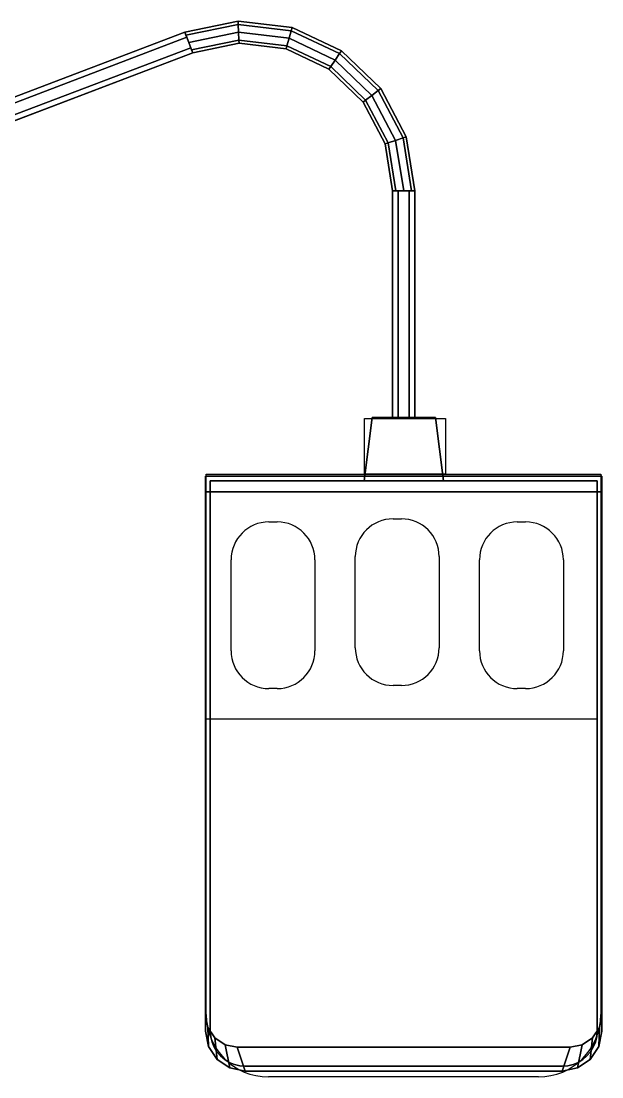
# Model space of a CAD drawing. Header units: inches. Extents: x 11.8 to 54.3, y 10.8 to 35.6.
# Drawn here: x 24.8106 to 24.9166, y 32.3687 to 32.5614 of the extents above; entities that cross this region are included whole.
import ezdxf

# ---------------------------------------------------------------- set-up
doc = ezdxf.new("R2010")
doc.units = ezdxf.units.IN
doc.header["$MEASUREMENT"] = 0
doc.layers.add('02', color=2, linetype='Continuous')

msp = doc.modelspace()

# ---------------------------------------------------------------- linework, layer by layer
at = {"layer": '02'}
for p, q in [((24.8733, 32.47867), (24.8733, 32.48887)), ((24.8733, 32.48887), (24.88805, 32.48887)), ((24.88805, 32.48887), (24.88805, 32.47867)), ((24.84438, 32.38007), (24.84438, 32.47867)), ((24.84438, 32.47867), (24.9164, 32.47867)), ((24.88805, 32.47867), (24.8733, 32.47867)), ((24.9164, 32.47867), (24.9164, 32.38007)), ((24.85582, 32.46998), (24.85733, 32.46998)), ((24.8785, 32.47055), (24.88001, 32.47055)), ((24.90118, 32.46998), (24.90269, 32.46998)), ((24.8716, 32.44703), (24.8716, 32.46365)), ((24.88691, 32.46365), (24.88691, 32.44703)), ((24.84892, 32.44647), (24.84892, 32.46308)), ((24.86423, 32.46308), (24.86423, 32.44647)), ((24.89428, 32.44647), (24.89428, 32.46308)), ((24.90959, 32.46308), (24.90959, 32.44647)), ((24.88001, 32.44014), (24.8785, 32.44014)), ((24.85733, 32.43957), (24.85582, 32.43957)), ((24.90269, 32.43957), (24.90118, 32.43957)), ((24.84426, 32.43406, 0), (24.91576, 32.43406, 0.01158)), ((24.90504, 32.36872), (24.85574, 32.36872))]:
    msp.add_line(p, q, dxfattribs=at)
for centre, radius, start, end in [((24.85582, 32.46308), 0.0069, 90, 180), ((24.85733, 32.46308), 0.0069, 0, 90), ((24.8785, 32.46365), 0.0069, 90, 180), ((24.88001, 32.46365), 0.0069, 0, 90), ((24.90118, 32.46308), 0.0069, 90, 180), ((24.90269, 32.46308), 0.0069, 0, 90), ((24.85582, 32.44647), 0.0069, 180, 270), ((24.85733, 32.44647), 0.0069, 270, 0), ((24.8785, 32.44703), 0.0069, 180, 270), ((24.88001, 32.44703), 0.0069, 270, 0), ((24.90118, 32.44647), 0.0069, 180, 270), ((24.90269, 32.44647), 0.0069, 270, 0), ((24.85574, 32.38007), 0.01136, 180, 270), ((24.90504, 32.38007), 0.01136, 270, 0)]:
    msp.add_arc(centre, radius, start, end, dxfattribs=at)
for points, invisible_edges in [([(24.85021, 32.56137, 0.00724), (24.84047, 32.55936, 0.00724), (24.84068, 32.55881, 0.00867)], 12), ([(24.84047, 32.55936, 0.00724), (24.85021, 32.56137, 0.00724), (24.85023, 32.56077, 0.0058)], 12), ([(24.85023, 32.56077, 0.0058), (24.84068, 32.55881, 0.0058), (24.84047, 32.55936, 0.00724)], 12), ([(24.84068, 32.55881, 0.00867), (24.85023, 32.56077, 0.00867), (24.85021, 32.56137, 0.00724)], 12), ([(24.85023, 32.56077, 0.00867), (24.84068, 32.55881, 0.00867), (24.84119, 32.55747, 0.00926)], 12), ([(24.84068, 32.55881, 0.0058), (24.85023, 32.56077, 0.0058), (24.85029, 32.55934, 0.00521)], 12), ([(24.84119, 32.55747, 0.00926), (24.85029, 32.55934, 0.00926), (24.85023, 32.56077, 0.00867)], 12), ([(24.86008, 32.56018, 0.00724), (24.85021, 32.56137, 0.00724), (24.85023, 32.56077, 0.00867)], 12), ([(24.85021, 32.56137, 0.00724), (24.86008, 32.56018, 0.00724), (24.85992, 32.55961, 0.0058)], 12), ([(24.85992, 32.55961, 0.0058), (24.85023, 32.56077, 0.0058), (24.85021, 32.56137, 0.00724)], 12), ([(24.85023, 32.56077, 0.0058), (24.85992, 32.55961, 0.0058), (24.85952, 32.55823, 0.00521)], 12), ([(24.85952, 32.55823, 0.00521), (24.85029, 32.55934, 0.00521), (24.85023, 32.56077, 0.0058)], 12), ([(24.85023, 32.56077, 0.00867), (24.85992, 32.55961, 0.00867), (24.86008, 32.56018, 0.00724)], 12), ([(24.85992, 32.55961, 0.00867), (24.85023, 32.56077, 0.00867), (24.85029, 32.55934, 0.00926)], 12), ([(24.85029, 32.55934, 0.00926), (24.85952, 32.55823, 0.00926), (24.85992, 32.55961, 0.00867)], 12), ([(24.86873, 32.55543, 0.00867), (24.85992, 32.55961, 0.00867), (24.85952, 32.55823, 0.00926)], 12), ([(24.86792, 32.55425, 0.00521), (24.85952, 32.55823, 0.00521), (24.85992, 32.55961, 0.0058)], 12), ([(24.86907, 32.55592, 0.00724), (24.86008, 32.56018, 0.00724), (24.85992, 32.55961, 0.00867)], 12), ([(24.86873, 32.55543, 0.0058), (24.85992, 32.55961, 0.0058), (24.86008, 32.56018, 0.00724)], 12), ([(24.85992, 32.55961, 0.00867), (24.86873, 32.55543, 0.00867), (24.86907, 32.55592, 0.00724)], 12), ([(24.85992, 32.55961, 0.0058), (24.86873, 32.55543, 0.0058), (24.86792, 32.55425, 0.00521)], 12), ([(24.86008, 32.56018, 0.00724), (24.86907, 32.55592, 0.00724), (24.86873, 32.55543, 0.0058)], 12), ([(24.84047, 32.55936, 0.00724), (24.74749, 32.52402, 0.00724), (24.74788, 32.52307, 0.00899)], 12), ([(24.74749, 32.52402, 0.00724), (24.84047, 32.55936, 0.00724), (24.84083, 32.55842, 0.00548)], 12), ([(24.84083, 32.55842, 0.00548), (24.74788, 32.52307, 0.00548), (24.74749, 32.52402, 0.00724)], 12), ([(24.74788, 32.52307, 0.00899), (24.84083, 32.55842, 0.00899), (24.84047, 32.55936, 0.00724)], 12), ([(24.84083, 32.55842, 0.00899), (24.74788, 32.52307, 0.00899), (24.74869, 32.52117, 0.00899)], 12), ([(24.74788, 32.52307, 0.00548), (24.84083, 32.55842, 0.00548), (24.84155, 32.55652, 0.00548)], 12), ([(24.74869, 32.52117, 0.00899), (24.84155, 32.55652, 0.00899), (24.84083, 32.55842, 0.00899)], 12), ([(24.85029, 32.55934, 0.00521), (24.84119, 32.55747, 0.00521), (24.84068, 32.55881, 0.0058)], 12), ([(24.85029, 32.55934, 0.00926), (24.84119, 32.55747, 0.00926), (24.8417, 32.55613, 0.00867)], 12), ([(24.84119, 32.55747, 0.00521), (24.85029, 32.55934, 0.00521), (24.85035, 32.55791, 0.0058)], 12), ([(24.85035, 32.55791, 0.0058), (24.8417, 32.55613, 0.0058), (24.84119, 32.55747, 0.00521)], 12), ([(24.8417, 32.55613, 0.00867), (24.85035, 32.55791, 0.00867), (24.85029, 32.55934, 0.00926)], 12), ([(24.85035, 32.55791, 0.00867), (24.8417, 32.55613, 0.00867), (24.84191, 32.55558, 0.00724)], 12), ([(24.8417, 32.55613, 0.0058), (24.85035, 32.55791, 0.0058), (24.85038, 32.55732, 0.00724)], 12), ([(24.84191, 32.55558, 0.00724), (24.85038, 32.55732, 0.00724), (24.85035, 32.55791, 0.00867)], 12), ([(24.85952, 32.55823, 0.00926), (24.85029, 32.55934, 0.00926), (24.85035, 32.55791, 0.00867)], 12), ([(24.85029, 32.55934, 0.00521), (24.85952, 32.55823, 0.00521), (24.85912, 32.55685, 0.0058)], 12), ([(24.85912, 32.55685, 0.0058), (24.85035, 32.55791, 0.0058), (24.85029, 32.55934, 0.00521)], 12), ([(24.85035, 32.55791, 0.00867), (24.85912, 32.55685, 0.00867), (24.85952, 32.55823, 0.00926)], 12), ([(24.85912, 32.55685, 0.00867), (24.85035, 32.55791, 0.00867), (24.85038, 32.55732, 0.00724)], 12), ([(24.85035, 32.55791, 0.0058), (24.85912, 32.55685, 0.0058), (24.85896, 32.55628, 0.00724)], 12), ([(24.85896, 32.55628, 0.00724), (24.85038, 32.55732, 0.00724), (24.85035, 32.55791, 0.0058)], 12), ([(24.86792, 32.55425, 0.00926), (24.85952, 32.55823, 0.00926), (24.85912, 32.55685, 0.00867)], 12), ([(24.86711, 32.55307, 0.0058), (24.85912, 32.55685, 0.0058), (24.85952, 32.55823, 0.00521)], 12), ([(24.85952, 32.55823, 0.00926), (24.86792, 32.55425, 0.00926), (24.86873, 32.55543, 0.00867)], 12), ([(24.85952, 32.55823, 0.00521), (24.86792, 32.55425, 0.00521), (24.86711, 32.55307, 0.0058)], 12), ([(24.84155, 32.55652, 0.00548), (24.74869, 32.52117, 0.00548), (24.74788, 32.52307, 0.00548)], 12), ([(24.84155, 32.55652, 0.00899), (24.74869, 32.52117, 0.00899), (24.7491, 32.52022, 0.00724)], 12), ([(24.74869, 32.52117, 0.00548), (24.84155, 32.55652, 0.00548), (24.84191, 32.55558, 0.00724)], 12), ([(24.7491, 32.52022, 0.00724), (24.84191, 32.55558, 0.00724), (24.84155, 32.55652, 0.00899)], 12), ([(24.85038, 32.55732, 0.00724), (24.84191, 32.55558, 0.00724), (24.8417, 32.55613, 0.0058)], 12), ([(24.85038, 32.55732, 0.00724), (24.85896, 32.55628, 0.00724), (24.85912, 32.55685, 0.00867)], 12), ([(24.86711, 32.55307, 0.00867), (24.85912, 32.55685, 0.00867), (24.85896, 32.55628, 0.00724)], 12), ([(24.86677, 32.55259, 0.00724), (24.85896, 32.55628, 0.00724), (24.85912, 32.55685, 0.0058)], 12), ([(24.85896, 32.55628, 0.00724), (24.86677, 32.55259, 0.00724), (24.86711, 32.55307, 0.00867)], 12), ([(24.85912, 32.55685, 0.00867), (24.86711, 32.55307, 0.00867), (24.86792, 32.55425, 0.00926)], 12), ([(24.85912, 32.55685, 0.0058), (24.86711, 32.55307, 0.0058), (24.86677, 32.55259, 0.00724)], 12), ([(24.87625, 32.54904, 0.00724), (24.86907, 32.55592, 0.00724), (24.86873, 32.55543, 0.00867)], 12), ([(24.87577, 32.54868, 0.0058), (24.86873, 32.55543, 0.0058), (24.86907, 32.55592, 0.00724)], 12), ([(24.86907, 32.55592, 0.00724), (24.87625, 32.54904, 0.00724), (24.87577, 32.54868, 0.0058)], 12), ([(24.84191, 32.55558, 0.00724), (24.7491, 32.52022, 0.00724), (24.74869, 32.52117, 0.00548)], 12), ([(24.87463, 32.54782, 0.00926), (24.86792, 32.55425, 0.00926), (24.86711, 32.55307, 0.00867)], 12), ([(24.87348, 32.54696, 0.0058), (24.86711, 32.55307, 0.0058), (24.86792, 32.55425, 0.00521)], 12), ([(24.87577, 32.54868, 0.00867), (24.86873, 32.55543, 0.00867), (24.86792, 32.55425, 0.00926)], 12), ([(24.87463, 32.54782, 0.00521), (24.86792, 32.55425, 0.00521), (24.86873, 32.55543, 0.0058)], 12), ([(24.86792, 32.55425, 0.00926), (24.87463, 32.54782, 0.00926), (24.87577, 32.54868, 0.00867)], 12), ([(24.86792, 32.55425, 0.00521), (24.87463, 32.54782, 0.00521), (24.87348, 32.54696, 0.0058)], 12), ([(24.86873, 32.55543, 0.00867), (24.87577, 32.54868, 0.00867), (24.87625, 32.54904, 0.00724)], 12), ([(24.86873, 32.55543, 0.0058), (24.87577, 32.54868, 0.0058), (24.87463, 32.54782, 0.00521)], 12), ([(24.87348, 32.54696, 0.00867), (24.86711, 32.55307, 0.00867), (24.86677, 32.55259, 0.00724)], 12), ([(24.87301, 32.5466, 0.00724), (24.86677, 32.55259, 0.00724), (24.86711, 32.55307, 0.0058)], 12), ([(24.86677, 32.55259, 0.00724), (24.87301, 32.5466, 0.00724), (24.87348, 32.54696, 0.00867)], 12), ([(24.86711, 32.55307, 0.00867), (24.87348, 32.54696, 0.00867), (24.87463, 32.54782, 0.00926)], 12), ([(24.86711, 32.55307, 0.0058), (24.87348, 32.54696, 0.0058), (24.87301, 32.5466, 0.00724)], 12), ([(24.88031, 32.54005, 0.00867), (24.87577, 32.54868, 0.00867), (24.87463, 32.54782, 0.00926)], 12), ([(24.87895, 32.53959, 0.00521), (24.87463, 32.54782, 0.00521), (24.87577, 32.54868, 0.0058)], 12), ([(24.88087, 32.54023, 0.00724), (24.87625, 32.54904, 0.00724), (24.87577, 32.54868, 0.00867)], 12), ([(24.88031, 32.54005, 0.0058), (24.87577, 32.54868, 0.0058), (24.87625, 32.54904, 0.00724)], 12), ([(24.87577, 32.54868, 0.00867), (24.88031, 32.54005, 0.00867), (24.88087, 32.54023, 0.00724)], 12), ([(24.87577, 32.54868, 0.0058), (24.88031, 32.54005, 0.0058), (24.87895, 32.53959, 0.00521)], 12), ([(24.87625, 32.54904, 0.00724), (24.88087, 32.54023, 0.00724), (24.88031, 32.54005, 0.0058)], 12), ([(24.87759, 32.53914, 0.00867), (24.87348, 32.54696, 0.00867), (24.87301, 32.5466, 0.00724)], 12), ([(24.87703, 32.53895, 0.00724), (24.87301, 32.5466, 0.00724), (24.87348, 32.54696, 0.0058)], 12), ([(24.87301, 32.5466, 0.00724), (24.87703, 32.53895, 0.00724), (24.87759, 32.53914, 0.00867)], 12), ([(24.87895, 32.53959, 0.00926), (24.87463, 32.54782, 0.00926), (24.87348, 32.54696, 0.00867)], 12), ([(24.87759, 32.53914, 0.0058), (24.87348, 32.54696, 0.0058), (24.87463, 32.54782, 0.00521)], 12), ([(24.87348, 32.54696, 0.00867), (24.87759, 32.53914, 0.00867), (24.87895, 32.53959, 0.00926)], 12), ([(24.87348, 32.54696, 0.0058), (24.87759, 32.53914, 0.0058), (24.87703, 32.53895, 0.00724)], 12), ([(24.87463, 32.54782, 0.00926), (24.87895, 32.53959, 0.00926), (24.88031, 32.54005, 0.00867)], 12), ([(24.87463, 32.54782, 0.00521), (24.87895, 32.53959, 0.00521), (24.87759, 32.53914, 0.0058)], 12), ([(24.87901, 32.53042, 0.00867), (24.87759, 32.53914, 0.00867), (24.87703, 32.53895, 0.00724)], 12), ([(24.87841, 32.53042, 0.00724), (24.87703, 32.53895, 0.00724), (24.87759, 32.53914, 0.0058)], 12), ([(24.87703, 32.53895, 0.00724), (24.87841, 32.53042, 0.00724), (24.87901, 32.53042, 0.00867)], 12), ([(24.88044, 32.53042, 0.00926), (24.87895, 32.53959, 0.00926), (24.87759, 32.53914, 0.00867)], 12), ([(24.87901, 32.53042, 0.0058), (24.87759, 32.53914, 0.0058), (24.87895, 32.53959, 0.00521)], 12), ([(24.87759, 32.53914, 0.00867), (24.87901, 32.53042, 0.00867), (24.88044, 32.53042, 0.00926)], 12), ([(24.87759, 32.53914, 0.0058), (24.87901, 32.53042, 0.0058), (24.87841, 32.53042, 0.00724)], 12), ([(24.88187, 32.53042, 0.00867), (24.88031, 32.54005, 0.00867), (24.87895, 32.53959, 0.00926)], 12), ([(24.88044, 32.53042, 0.00521), (24.87895, 32.53959, 0.00521), (24.88031, 32.54005, 0.0058)], 12), ([(24.87895, 32.53959, 0.00926), (24.88044, 32.53042, 0.00926), (24.88187, 32.53042, 0.00867)], 12), ([(24.87895, 32.53959, 0.00521), (24.88044, 32.53042, 0.00521), (24.87901, 32.53042, 0.0058)], 12), ([(24.88247, 32.53042, 0.00724), (24.88087, 32.54023, 0.00724), (24.88031, 32.54005, 0.00867)], 12), ([(24.88187, 32.53042, 0.0058), (24.88031, 32.54005, 0.0058), (24.88087, 32.54023, 0.00724)], 12), ([(24.88031, 32.54005, 0.00867), (24.88187, 32.53042, 0.00867), (24.88247, 32.53042, 0.00724)], 12), ([(24.88031, 32.54005, 0.0058), (24.88187, 32.53042, 0.0058), (24.88044, 32.53042, 0.00521)], 12), ([(24.88087, 32.54023, 0.00724), (24.88247, 32.53042, 0.00724), (24.88187, 32.53042, 0.0058)], 12), ([(24.87943, 32.53042, 0.00899), (24.87841, 32.53042, 0.00724), (24.87841, 32.48906, 0.00724)], 12), ([(24.87841, 32.48906, 0.00724), (24.87943, 32.48906, 0.00899), (24.87943, 32.53042, 0.00899)], 12), ([(24.87841, 32.53042, 0.00724), (24.87943, 32.53042, 0.00548), (24.87943, 32.48906, 0.00548)], 12), ([(24.87943, 32.48906, 0.00548), (24.87841, 32.48906, 0.00724), (24.87841, 32.53042, 0.00724)], 12), ([(24.88145, 32.53042, 0.00899), (24.87943, 32.53042, 0.00899), (24.87943, 32.48906, 0.00899)], 12), ([(24.87943, 32.48906, 0.00899), (24.88145, 32.48906, 0.00899), (24.88145, 32.53042, 0.00899)], 12), ([(24.87943, 32.53042, 0.00548), (24.88145, 32.53042, 0.00548), (24.88145, 32.48906, 0.00548)], 12), ([(24.88145, 32.48906, 0.00548), (24.87943, 32.48906, 0.00548), (24.87943, 32.53042, 0.00548)], 12), ([(24.88247, 32.53042, 0.00724), (24.88145, 32.53042, 0.00899), (24.88145, 32.48906, 0.00899)], 12), ([(24.88145, 32.48906, 0.00899), (24.88247, 32.48906, 0.00724), (24.88247, 32.53042, 0.00724)], 12), ([(24.88145, 32.53042, 0.00548), (24.88247, 32.53042, 0.00724), (24.88247, 32.48906, 0.00724)], 12), ([(24.88247, 32.48906, 0.00724), (24.88145, 32.48906, 0.00548), (24.88145, 32.53042, 0.00548)], 12), ([(24.88768, 32.47748), (24.8732, 32.47748), (24.87465, 32.48906, 0.00145)], 12), ([(24.87465, 32.48906, 0.01303), (24.8732, 32.47748, 0.01447), (24.88768, 32.47748, 0.01447)], 12), ([(24.87465, 32.48906, 0.01303), (24.87465, 32.48906, 0.00145), (24.8732, 32.47748)], 12), ([(24.8732, 32.47748), (24.8732, 32.47748, 0.01447), (24.87465, 32.48906, 0.01303)], 12), ([(24.87465, 32.48906, 0.00145), (24.88623, 32.48906, 0.00145), (24.88768, 32.47748)], 12), ([(24.88768, 32.47748, 0.01447), (24.88623, 32.48906, 0.01303), (24.87465, 32.48906, 0.01303)], 12), ([(24.88623, 32.48906, 0.01303), (24.88623, 32.48906, 0.00145), (24.87465, 32.48906, 0.00145)], 12), ([(24.87465, 32.48906, 0.00145), (24.87465, 32.48906, 0.01303), (24.88623, 32.48906, 0.01303)], 12), ([(24.88623, 32.48906, 0.01303), (24.88768, 32.47748, 0.01447), (24.88768, 32.47748)], 12), ([(24.88768, 32.47748), (24.88623, 32.48906, 0.00145), (24.88623, 32.48906, 0.01303)], 12), ([(24.84426, 32.47835, 0.01013), (24.84426, 32.47835), (24.84426, 32.37703, 0)], 12), ([(24.84426, 32.37703, 0), (24.84426, 32.37703, 0.01013), (24.84426, 32.47835, 0.01013)], 12), ([(24.84426, 32.47545, 0.02171), (24.91662, 32.47545, 0.02171), (24.91662, 32.47835, 0.01158)], 12), ([(24.91662, 32.47835, 0.01158), (24.84426, 32.47835, 0.01158), (24.84426, 32.47545, 0.02171)], 12), ([(24.84426, 32.47835, 0.01013), (24.91662, 32.47835, 0.01013), (24.91662, 32.47835)], 12), ([(24.91662, 32.47835), (24.84426, 32.47835), (24.84426, 32.47835, 0.01013)], 12), ([(24.84426, 32.47835, 0.01158), (24.84426, 32.41321, 0.01158), (24.84426, 32.41321, 0.02895)], 14), ([(24.84426, 32.41321, 0.02895), (24.84426, 32.47545, 0.02171), (24.84426, 32.47835, 0.01158)], 12), ([(24.84512, 32.47748, 0.01013), (24.84512, 32.37703, 0.01013), (24.84512, 32.37703, 0.01158)], 12), ([(24.84512, 32.37703, 0.01158), (24.84512, 32.47748, 0.01158), (24.84512, 32.47748, 0.01013)], 12), ([(24.84512, 32.47748, 0.01013), (24.91576, 32.47748, 0.01013), (24.91576, 32.37703, 0.01013)], 12), ([(24.84512, 32.37703, 0.01013), (24.84512, 32.47748, 0.01013), (24.91576, 32.37703, 0.01013)], 14), ([(24.91576, 32.47748, 0.01013), (24.84512, 32.47748, 0.01013), (24.84512, 32.47748, 0.01158)], 12), ([(24.84512, 32.47748, 0.01158), (24.91576, 32.47748, 0.01158), (24.91576, 32.47748, 0.01013)], 12), ([(24.91576, 32.37703, 0.01158), (24.91576, 32.47748, 0.01158), (24.84512, 32.47748, 0.01158)], 12), ([(24.91576, 32.37703, 0.01158), (24.84512, 32.47748, 0.01158), (24.84512, 32.37703, 0.01158)], 13), ([(24.91576, 32.37703, 0.01013), (24.91576, 32.47748, 0.01013), (24.91576, 32.47748, 0.01158)], 12), ([(24.91576, 32.47748, 0.01158), (24.91576, 32.37703, 0.01158), (24.91576, 32.37703, 0.01013)], 12), ([(24.91662, 32.37703, 0.01013), (24.91662, 32.37703, 0), (24.91662, 32.47835)], 12), ([(24.91662, 32.47835), (24.91662, 32.47835, 0.01013), (24.91662, 32.37703, 0.01013)], 12), ([(24.91662, 32.41321, 0.02895), (24.91662, 32.41321, 0.01158), (24.91662, 32.47835, 0.01158)], 13), ([(24.91662, 32.47835, 0.01158), (24.91662, 32.47545, 0.02171), (24.91662, 32.41321, 0.02895)], 12), ([(24.91662, 32.41321, 0.02895), (24.91662, 32.47545, 0.02171), (24.84426, 32.47545, 0.02171)], 12), ([(24.84426, 32.37993, 0.02895), (24.91662, 32.37993, 0.02895), (24.91662, 32.41321, 0.02895)], 13), ([(24.84426, 32.37703, 0.01158), (24.84426, 32.37993, 0.02895), (24.84426, 32.41321, 0.02895)], 12), ([(24.84426, 32.41321, 0.02895), (24.84426, 32.41321, 0.01158), (24.84426, 32.37703, 0.01158)], 13), ([(24.91662, 32.41321, 0.02895), (24.91662, 32.37993, 0.02895), (24.91662, 32.37703, 0.01158)], 12), ([(24.91662, 32.37703, 0.01158), (24.91662, 32.41321, 0.01158), (24.91662, 32.41321, 0.02895)], 14), ([(24.91618, 32.37771, 0.02895), (24.91662, 32.37993, 0.02895), (24.84426, 32.37993, 0.02895)], 14), ([(24.84426, 32.37993, 0.02895), (24.8447, 32.37771, 0.02895), (24.91618, 32.37771, 0.02895)], 14), ([(24.8447, 32.37771, 0.02895), (24.84426, 32.37993, 0.02895), (24.84426, 32.37703, 0.01158)], 12), ([(24.91607, 32.37426, 0.01158), (24.91662, 32.37703, 0.01158), (24.91662, 32.37993, 0.02895)], 12), ([(24.91662, 32.37993, 0.02895), (24.91618, 32.37771, 0.02895), (24.91607, 32.37426, 0.01158)], 12), ([(24.84426, 32.37703, 0.01158), (24.84481, 32.37426, 0.01158), (24.8447, 32.37771, 0.02895)], 12), ([(24.84481, 32.37426, 0.01013), (24.84426, 32.37703, 0.01013), (24.84426, 32.37703, 0)], 12), ([(24.84426, 32.37703, 0), (24.84481, 32.37426, 0), (24.84481, 32.37426, 0.01013)], 12), ([(24.91493, 32.37583, 0.02895), (24.91618, 32.37771, 0.02895), (24.8447, 32.37771, 0.02895)], 14), ([(24.8447, 32.37771, 0.02895), (24.84595, 32.37583, 0.02895), (24.91493, 32.37583, 0.02895)], 14), ([(24.84595, 32.37583, 0.02895), (24.8447, 32.37771, 0.02895), (24.84481, 32.37426, 0.01158)], 12), ([(24.8452, 32.37603, 0.01013), (24.84512, 32.37703, 0.01013), (24.85149, 32.37066, 0.01013)], 14), ([(24.84512, 32.37703, 0.01013), (24.8452, 32.37603, 0.01013), (24.8452, 32.37603, 0.01158)], 12), ([(24.8452, 32.37603, 0.01158), (24.84512, 32.37703, 0.01158), (24.84512, 32.37703, 0.01013)], 12), ([(24.85149, 32.37066, 0.01158), (24.84512, 32.37703, 0.01158), (24.8452, 32.37603, 0.01158)], 13), ([(24.84512, 32.37703, 0.01013), (24.91576, 32.37703, 0.01013), (24.91568, 32.37603, 0.01013)], 13), ([(24.84512, 32.37703, 0.01013), (24.91568, 32.37603, 0.01013), (24.91544, 32.37506, 0.01013)], 13), ([(24.84512, 32.37703, 0.01013), (24.91544, 32.37506, 0.01013), (24.91506, 32.37414, 0.01013)], 13), ([(24.84512, 32.37703, 0.01013), (24.91506, 32.37414, 0.01013), (24.91454, 32.37329, 0.01013)], 13), ([(24.84512, 32.37703, 0.01013), (24.91454, 32.37329, 0.01013), (24.91389, 32.37253, 0.01013)], 13), ([(24.84512, 32.37703, 0.01013), (24.91389, 32.37253, 0.01013), (24.91313, 32.37188, 0.01013)], 13), ([(24.84512, 32.37703, 0.01013), (24.91313, 32.37188, 0.01013), (24.91228, 32.37136, 0.01013)], 13), ([(24.84512, 32.37703, 0.01013), (24.91228, 32.37136, 0.01013), (24.91136, 32.37097, 0.01013)], 13), ([(24.84512, 32.37703, 0.01013), (24.91136, 32.37097, 0.01013), (24.91038, 32.37074, 0.01013)], 13), ([(24.84512, 32.37703, 0.01013), (24.91038, 32.37074, 0.01013), (24.90939, 32.37066, 0.01013)], 13), ([(24.84512, 32.37703, 0.01013), (24.90939, 32.37066, 0.01013), (24.85149, 32.37066, 0.01013)], 13), ([(24.91568, 32.37603, 0.01158), (24.91576, 32.37703, 0.01158), (24.84512, 32.37703, 0.01158)], 14), ([(24.91544, 32.37506, 0.01158), (24.91568, 32.37603, 0.01158), (24.84512, 32.37703, 0.01158)], 14), ([(24.91506, 32.37414, 0.01158), (24.91544, 32.37506, 0.01158), (24.84512, 32.37703, 0.01158)], 14), ([(24.91454, 32.37329, 0.01158), (24.91506, 32.37414, 0.01158), (24.84512, 32.37703, 0.01158)], 14), ([(24.91389, 32.37253, 0.01158), (24.91454, 32.37329, 0.01158), (24.84512, 32.37703, 0.01158)], 14), ([(24.91313, 32.37188, 0.01158), (24.91389, 32.37253, 0.01158), (24.84512, 32.37703, 0.01158)], 14), ([(24.91228, 32.37136, 0.01158), (24.91313, 32.37188, 0.01158), (24.84512, 32.37703, 0.01158)], 14), ([(24.91136, 32.37097, 0.01158), (24.91228, 32.37136, 0.01158), (24.84512, 32.37703, 0.01158)], 14), ([(24.91038, 32.37074, 0.01158), (24.91136, 32.37097, 0.01158), (24.84512, 32.37703, 0.01158)], 14), ([(24.90939, 32.37066, 0.01158), (24.91038, 32.37074, 0.01158), (24.84512, 32.37703, 0.01158)], 14), ([(24.85149, 32.37066, 0.01158), (24.90939, 32.37066, 0.01158), (24.84512, 32.37703, 0.01158)], 14), ([(24.9145, 32.37191, 0.01158), (24.91607, 32.37426, 0.01158), (24.91618, 32.37771, 0.02895)], 12), ([(24.91618, 32.37771, 0.02895), (24.91493, 32.37583, 0.02895), (24.9145, 32.37191, 0.01158)], 12), ([(24.91568, 32.37603, 0.01013), (24.91576, 32.37703, 0.01013), (24.91576, 32.37703, 0.01158)], 12), ([(24.91576, 32.37703, 0.01158), (24.91568, 32.37603, 0.01158), (24.91568, 32.37603, 0.01013)], 12), ([(24.91662, 32.37703, 0), (24.91662, 32.37703, 0.01013), (24.91607, 32.37426, 0.01013)], 12), ([(24.91607, 32.37426, 0.01013), (24.91607, 32.37426, 0), (24.91662, 32.37703, 0)], 12), ([(24.84481, 32.37426, 0.01158), (24.84638, 32.37191, 0.01158), (24.84595, 32.37583, 0.02895)], 12), ([(24.84544, 32.37506, 0.01013), (24.8452, 32.37603, 0.01013), (24.85149, 32.37066, 0.01013)], 14), ([(24.8452, 32.37603, 0.01013), (24.84544, 32.37506, 0.01013), (24.84544, 32.37506, 0.01158)], 12), ([(24.84544, 32.37506, 0.01158), (24.8452, 32.37603, 0.01158), (24.8452, 32.37603, 0.01013)], 12), ([(24.85149, 32.37066, 0.01158), (24.8452, 32.37603, 0.01158), (24.84544, 32.37506, 0.01158)], 13), ([(24.84582, 32.37414, 0.01013), (24.84544, 32.37506, 0.01013), (24.85149, 32.37066, 0.01013)], 14), ([(24.84544, 32.37506, 0.01013), (24.84582, 32.37414, 0.01013), (24.84582, 32.37414, 0.01158)], 12), ([(24.84582, 32.37414, 0.01158), (24.84544, 32.37506, 0.01158), (24.84544, 32.37506, 0.01013)], 12), ([(24.85149, 32.37066, 0.01158), (24.84544, 32.37506, 0.01158), (24.84582, 32.37414, 0.01158)], 13), ([(24.91305, 32.37458, 0.02895), (24.91493, 32.37583, 0.02895), (24.84595, 32.37583, 0.02895)], 14), ([(24.84595, 32.37583, 0.02895), (24.84783, 32.37458, 0.02895), (24.91305, 32.37458, 0.02895)], 14), ([(24.84783, 32.37458, 0.02895), (24.84595, 32.37583, 0.02895), (24.84638, 32.37191, 0.01158)], 12), ([(24.91216, 32.37034, 0.01158), (24.9145, 32.37191, 0.01158), (24.91493, 32.37583, 0.02895)], 12), ([(24.91493, 32.37583, 0.02895), (24.91305, 32.37458, 0.02895), (24.91216, 32.37034, 0.01158)], 12), ([(24.91506, 32.37414, 0.01013), (24.91544, 32.37506, 0.01013), (24.91544, 32.37506, 0.01158)], 12), ([(24.91544, 32.37506, 0.01158), (24.91506, 32.37414, 0.01158), (24.91506, 32.37414, 0.01013)], 12), ([(24.91544, 32.37506, 0.01013), (24.91568, 32.37603, 0.01013), (24.91568, 32.37603, 0.01158)], 12), ([(24.91568, 32.37603, 0.01158), (24.91544, 32.37506, 0.01158), (24.91544, 32.37506, 0.01013)], 12), ([(24.84638, 32.37191, 0.01013), (24.84481, 32.37426, 0.01013), (24.84481, 32.37426, 0)], 12), ([(24.84481, 32.37426, 0), (24.84638, 32.37191, 0), (24.84638, 32.37191, 0.01013)], 12), ([(24.84634, 32.37329, 0.01013), (24.84582, 32.37414, 0.01013), (24.85149, 32.37066, 0.01013)], 14), ([(24.84582, 32.37414, 0.01013), (24.84634, 32.37329, 0.01013), (24.84634, 32.37329, 0.01158)], 12), ([(24.84634, 32.37329, 0.01158), (24.84582, 32.37414, 0.01158), (24.84582, 32.37414, 0.01013)], 12), ([(24.85149, 32.37066, 0.01158), (24.84582, 32.37414, 0.01158), (24.84634, 32.37329, 0.01158)], 13), ([(24.84699, 32.37253, 0.01013), (24.84634, 32.37329, 0.01013), (24.85149, 32.37066, 0.01013)], 14), ([(24.84634, 32.37329, 0.01013), (24.84699, 32.37253, 0.01013), (24.84699, 32.37253, 0.01158)], 12), ([(24.84699, 32.37253, 0.01158), (24.84634, 32.37329, 0.01158), (24.84634, 32.37329, 0.01013)], 12), ([(24.85149, 32.37066, 0.01158), (24.84634, 32.37329, 0.01158), (24.84699, 32.37253, 0.01158)], 13), ([(24.84638, 32.37191, 0.01158), (24.84872, 32.37034, 0.01158), (24.84783, 32.37458, 0.02895)], 12), ([(24.91083, 32.37414, 0.02895), (24.91305, 32.37458, 0.02895), (24.84783, 32.37458, 0.02895)], 14), ([(24.84783, 32.37458, 0.02895), (24.85005, 32.37414, 0.02895), (24.91083, 32.37414, 0.02895)], 12), ([(24.85005, 32.37414, 0.02895), (24.84783, 32.37458, 0.02895), (24.84872, 32.37034, 0.01158)], 12), ([(24.84872, 32.37034, 0.01158), (24.85149, 32.36979, 0.01158), (24.85005, 32.37414, 0.02895)], 12), ([(24.90939, 32.36979, 0.01158), (24.91083, 32.37414, 0.02895), (24.85005, 32.37414, 0.02895)], 12), ([(24.85005, 32.37414, 0.02895), (24.85149, 32.36979, 0.01158), (24.90939, 32.36979, 0.01158)], 12), ([(24.90939, 32.36979, 0.01158), (24.91216, 32.37034, 0.01158), (24.91305, 32.37458, 0.02895)], 12), ([(24.91305, 32.37458, 0.02895), (24.91083, 32.37414, 0.02895), (24.90939, 32.36979, 0.01158)], 12), ([(24.91389, 32.37253, 0.01013), (24.91454, 32.37329, 0.01013), (24.91454, 32.37329, 0.01158)], 12), ([(24.91454, 32.37329, 0.01158), (24.91389, 32.37253, 0.01158), (24.91389, 32.37253, 0.01013)], 12), ([(24.91607, 32.37426, 0), (24.91607, 32.37426, 0.01013), (24.9145, 32.37191, 0.01013)], 12), ([(24.9145, 32.37191, 0.01013), (24.9145, 32.37191, 0), (24.91607, 32.37426, 0)], 12), ([(24.91454, 32.37329, 0.01013), (24.91506, 32.37414, 0.01013), (24.91506, 32.37414, 0.01158)], 12), ([(24.91506, 32.37414, 0.01158), (24.91454, 32.37329, 0.01158), (24.91454, 32.37329, 0.01013)], 12), ([(24.84872, 32.37034, 0.01013), (24.84638, 32.37191, 0.01013), (24.84638, 32.37191, 0)], 12), ([(24.84638, 32.37191, 0), (24.84872, 32.37034, 0), (24.84872, 32.37034, 0.01013)], 12), ([(24.84699, 32.37253, 0.01013), (24.85149, 32.37066, 0.01013), (24.8505, 32.37074, 0.01013)], 13), ([(24.84775, 32.37188, 0.01013), (24.84699, 32.37253, 0.01013), (24.8505, 32.37074, 0.01013)], 14), ([(24.84699, 32.37253, 0.01013), (24.84775, 32.37188, 0.01013), (24.84775, 32.37188, 0.01158)], 12), ([(24.84775, 32.37188, 0.01158), (24.84699, 32.37253, 0.01158), (24.84699, 32.37253, 0.01013)], 12), ([(24.8505, 32.37074, 0.01158), (24.85149, 32.37066, 0.01158), (24.84699, 32.37253, 0.01158)], 14), ([(24.8505, 32.37074, 0.01158), (24.84699, 32.37253, 0.01158), (24.84775, 32.37188, 0.01158)], 13), ([(24.8486, 32.37136, 0.01013), (24.84775, 32.37188, 0.01013), (24.8505, 32.37074, 0.01013)], 14), ([(24.84775, 32.37188, 0.01013), (24.8486, 32.37136, 0.01013), (24.8486, 32.37136, 0.01158)], 12), ([(24.8486, 32.37136, 0.01158), (24.84775, 32.37188, 0.01158), (24.84775, 32.37188, 0.01013)], 12), ([(24.8505, 32.37074, 0.01158), (24.84775, 32.37188, 0.01158), (24.8486, 32.37136, 0.01158)], 13), ([(24.84953, 32.37097, 0.01013), (24.8486, 32.37136, 0.01013), (24.8505, 32.37074, 0.01013)], 2), ([(24.8486, 32.37136, 0.01013), (24.84953, 32.37097, 0.01013), (24.84953, 32.37097, 0.01158)], 12), ([(24.84953, 32.37097, 0.01158), (24.8486, 32.37136, 0.01158), (24.8486, 32.37136, 0.01013)], 12), ([(24.8505, 32.37074, 0.01158), (24.8486, 32.37136, 0.01158), (24.84953, 32.37097, 0.01158)], 1), ([(24.84953, 32.37097, 0.01013), (24.8505, 32.37074, 0.01013), (24.8505, 32.37074, 0.01158)], 12), ([(24.8505, 32.37074, 0.01158), (24.84953, 32.37097, 0.01158), (24.84953, 32.37097, 0.01013)], 12), ([(24.91038, 32.37074, 0.01013), (24.91136, 32.37097, 0.01013), (24.91136, 32.37097, 0.01158)], 12), ([(24.91136, 32.37097, 0.01158), (24.91038, 32.37074, 0.01158), (24.91038, 32.37074, 0.01013)], 12), ([(24.91136, 32.37097, 0.01013), (24.91228, 32.37136, 0.01013), (24.91228, 32.37136, 0.01158)], 12), ([(24.91228, 32.37136, 0.01158), (24.91136, 32.37097, 0.01158), (24.91136, 32.37097, 0.01013)], 12), ([(24.9145, 32.37191, 0), (24.9145, 32.37191, 0.01013), (24.91216, 32.37034, 0.01013)], 12), ([(24.91216, 32.37034, 0.01013), (24.91216, 32.37034, 0), (24.9145, 32.37191, 0)], 12), ([(24.91228, 32.37136, 0.01013), (24.91313, 32.37188, 0.01013), (24.91313, 32.37188, 0.01158)], 12), ([(24.91313, 32.37188, 0.01158), (24.91228, 32.37136, 0.01158), (24.91228, 32.37136, 0.01013)], 12), ([(24.91313, 32.37188, 0.01013), (24.91389, 32.37253, 0.01013), (24.91389, 32.37253, 0.01158)], 12), ([(24.91389, 32.37253, 0.01158), (24.91313, 32.37188, 0.01158), (24.91313, 32.37188, 0.01013)], 12), ([(24.85149, 32.36979, 0.01013), (24.84872, 32.37034, 0.01013), (24.84872, 32.37034, 0)], 12), ([(24.84872, 32.37034, 0), (24.85149, 32.36979, 0), (24.85149, 32.36979, 0.01013)], 12), ([(24.8505, 32.37074, 0.01013), (24.85149, 32.37066, 0.01013), (24.85149, 32.37066, 0.01158)], 12), ([(24.85149, 32.37066, 0.01158), (24.8505, 32.37074, 0.01158), (24.8505, 32.37074, 0.01013)], 12), ([(24.85149, 32.37066, 0.01013), (24.90939, 32.37066, 0.01013), (24.90939, 32.37066, 0.01158)], 12), ([(24.90939, 32.37066, 0.01158), (24.85149, 32.37066, 0.01158), (24.85149, 32.37066, 0.01013)], 12), ([(24.85149, 32.36979, 0.01013), (24.85149, 32.36979, 0), (24.90939, 32.36979, 0)], 12), ([(24.90939, 32.36979, 0), (24.90939, 32.36979, 0.01013), (24.85149, 32.36979, 0.01013)], 12), ([(24.90939, 32.37066, 0.01013), (24.91038, 32.37074, 0.01013), (24.91038, 32.37074, 0.01158)], 12), ([(24.91038, 32.37074, 0.01158), (24.90939, 32.37066, 0.01158), (24.90939, 32.37066, 0.01013)], 12), ([(24.91216, 32.37034, 0), (24.91216, 32.37034, 0.01013), (24.90939, 32.36979, 0.01013)], 12), ([(24.90939, 32.36979, 0.01013), (24.90939, 32.36979, 0), (24.91216, 32.37034, 0)], 12)]:
    msp.add_3dface(points, dxfattribs=dict(at, invisible_edges=invisible_edges))

doc.saveas('drawing.dxf')
